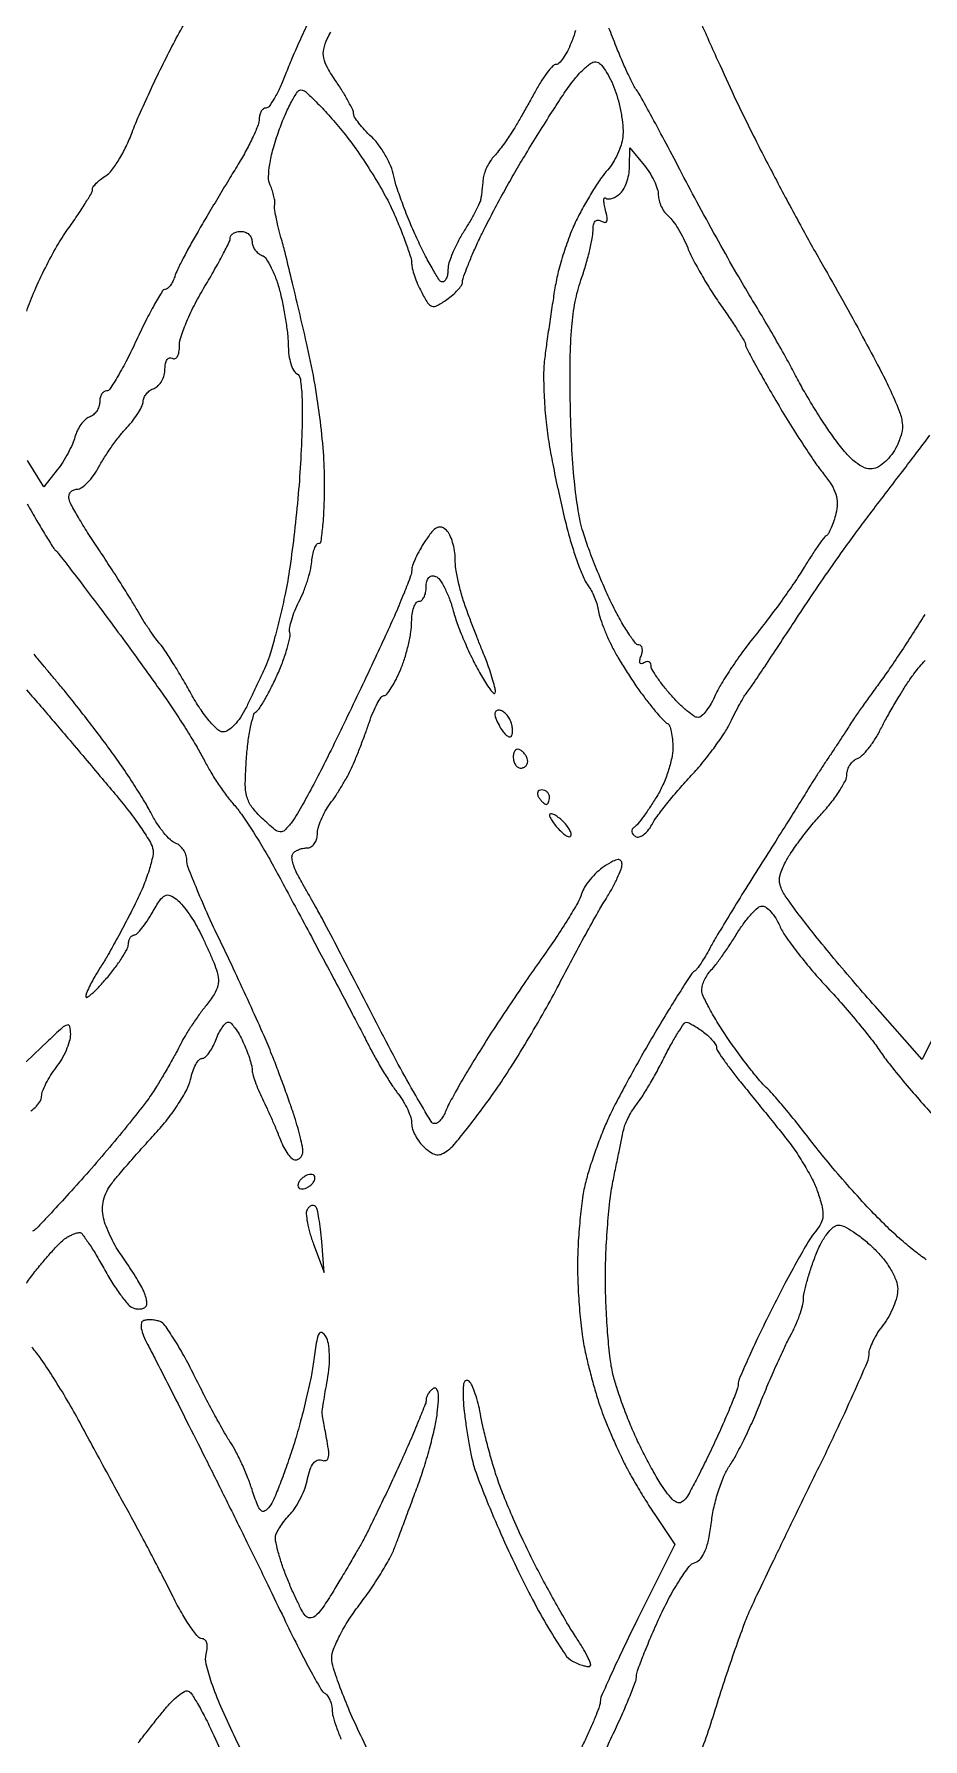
# Model space of a CAD drawing. Extents: x 0 to 102, y 0 to 135.
# Drawn here: x 44.75 to 55.11, y 97.73 to 117.61 of the extents above; entities that cross this region are included whole.
import ezdxf

# ---------------------------------------------------------------- set-up
doc = ezdxf.new("R2010")
doc.units = 0
doc.header["$MEASUREMENT"] = 0

msp = doc.modelspace()

# ---------------------------------------------------------------- linework, layer by layer
for points in [[(30.835569, 68.0607, 0.000004), (30.856286, 64.932268, 0.000002), (30.883525, 60.825814, 0.000002), (30.912326, 56.488502, 0.000002), (30.938318, 52.5789, -0.000116)], [(44.663442, 114.37905, -0.020107), (44.75677, 114.618876, -0.013467), (44.881703, 114.885455, -0.013574), (45.016939, 115.137578, -0.025882), (45.141251, 115.330995, 0.007018), (45.251952, 115.489739, 0.010029), (45.345321, 115.633862, 0.006345), (45.41913, 115.756406, 0.133133), (45.4302, 115.797246, -0.156568), (45.440139, 115.828209, -0.036255), (45.475574, 115.87082, -0.034), (45.525535, 115.916133, -0.027612), (45.584666, 115.957765, 0.092022), (45.654318, 116.02159, 0.024641), (45.739035, 116.14643, 0.024104), (45.822905, 116.30041, 0.022811), (45.893267, 116.464565, -0.013759), (45.974927, 116.665025, -0.005384), (46.09815, 116.9372, -0.005325), (46.237843, 117.22896, -0.006603), (46.374296, 117.497321, -0.006251), (46.511699, 117.751182, -0.006419)], [(47.96561, 117.785362, 0.005186), (47.856503, 117.552103, 0.005225), (47.755692, 117.32434, 0.010359), (47.681423, 117.141339, -0.016108), (47.618233, 116.990631, -0.023941), (47.552536, 116.863543, -0.020963), (47.491607, 116.767833, -0.24524), (47.453603, 116.748, 0.159052), (47.424004, 116.73834, 0.096935), (47.398796, 116.711096, 0.078694), (47.381774, 116.670414, 0.059875), (47.376, 116.622371, -0.094949), (47.362304, 116.550898, -0.014031), (47.303866, 116.415229, -0.015394), (47.224459, 116.257173, -0.012694), (47.130437, 116.093621, 0.001222), (47.020198, 115.91165, 0.000754), (46.891369, 115.697086, 0.000756), (46.764676, 115.484629, 0.001357), (46.661421, 115.3098, 0.006757), (46.572322, 115.153191, 0.007193), (46.489374, 114.997441, 0.006888), (46.421832, 114.861525, 0.032799), (46.389517, 114.78105, -0.035559), (46.366397, 114.72438, -0.045886), (46.337024, 114.67649, -0.053241), (46.306124, 114.643204, -0.18098), (46.278857, 114.633, 0.262973), (46.24525, 114.614011, 0.006792), (46.154739, 114.459041, 0.012676), (46.052804, 114.267784, 0.008105), (45.943685, 114.0408, -0.010154), (45.833432, 113.813842, -0.015607), (45.728004, 113.622559, -0.010019), (45.634077, 113.471057, -0.254218), (45.592761, 113.4486, 0.162874), (45.563023, 113.438649, 0.096109), (45.537701, 113.410543, 0.07739), (45.520593, 113.368595, 0.058259), (45.5148, 113.319045, -0.083607), (45.505884, 113.266097, -0.066022), (45.479766, 113.214103, -0.066274), (45.441128, 113.170903, -0.08579), (45.395535, 113.143723, 0.096191), (45.346232, 113.112937, 0.046847), (45.29671, 113.057284, 0.044091), (45.254422, 112.987598, 0.04851), (45.226587, 112.913729, -0.038652), (45.196502, 112.828863, -0.018414), (45.145585, 112.724729, -0.01813), (45.084093, 112.619259, -0.024533), (45.020605, 112.529031), (44.864307, 112.328563), (44.674392, 112.635852, 0.022561)], [(52.52087, 117.752184, 0.002049), (52.748319, 117.244217, 0.003757), (52.938438, 116.832507, 0.007288), (53.140326, 116.419531, 0.003713), (53.405397, 115.906244, 0.003687), (53.686611, 115.380914, 0.005516), (53.94071, 114.926541, -0.003124), (54.178952, 114.505264, -0.003125), (54.411887, 114.081083, -0.003056), (54.610628, 113.708321, -0.012382), (54.724645, 113.47758, -0.012201), (54.835248, 113.222953, -0.065523), (54.873233, 113.076951, -0.097666), (54.864494, 112.954155, -0.045034), (54.808453, 112.803339, -0.048248), (54.751547, 112.708877, -0.046503), (54.676961, 112.625793, -0.050175), (54.596828, 112.565375, -0.107176), (54.523908, 112.540217, -0.133554), (54.433359, 112.553609, -0.064101), (54.331858, 112.614508, -0.046492), (54.218589, 112.722457, -0.02146), (54.091483, 112.881707, -0.011637), (53.976862, 113.046606, -0.007335), (53.850414, 113.244106, -0.007363), (53.731722, 113.442074, -0.013405), (53.641572, 113.607663, 0.008676), (53.546473, 113.786344, 0.003369), (53.408921, 114.030427, 0.003334), (53.256347, 114.292878, 0.004124), (53.110614, 114.535173, -0.007449), (52.946047, 114.812944, -0.00307), (52.731088, 115.193819, -0.003037), (52.505455, 115.60527, -0.003899), (52.30317, 115.9866, 0.00194), (52.121107, 116.333079, 0.002777), (51.956755, 116.638813, 0.001509), (51.815589, 116.896102, 0.042365), (51.773185, 116.9595, -0.053459), (51.737929, 117.014823, -0.006661), (51.676207, 117.143505, -0.007788), (51.607104, 117.298938, -0.00638), (51.537979, 117.4671, 0.001449), (51.452457, 117.681128, 0.000502)], [(51.061639, 117.651514, -0.033837), (51.013509, 117.508698, -0.022883), (50.968057, 117.411763, -0.031828), (50.918137, 117.329947, -0.032906), (50.870525, 117.27074, -0.20994), (50.836056, 117.2556, 0.210685), (50.798706, 117.239131, 0.02094), (50.734302, 117.162408, 0.023527), (50.662733, 117.05988, 0.016511), (50.591633, 116.93835, -0.003207), (50.518167, 116.804744, -0.002786), (50.439492, 116.665639, -0.002803), (50.366863, 116.54051, -0.008229), (50.314964, 116.455473, -0.011631), (50.267105, 116.383635, -0.008064), (50.20984, 116.30461, -0.008137), (50.15235, 116.230455, -0.016548), (50.10435, 116.17448, 0.04615), (50.062908, 116.119932, 0.031398), (50.025879, 116.051288, 0.031687), (49.998298, 115.979875, 0.053733), (49.985714, 115.917107, -0.003324), (49.979812, 115.856539, -0.002733), (49.972729, 115.791963, -0.00276), (49.965571, 115.732718, -0.007328), (49.959603, 115.6905, -0.072009), (49.944539, 115.6416, -0.009399), (49.895898, 115.543772, -0.010778), (49.833138, 115.429371, -0.008826), (49.761305, 115.3098, 0.020118), (49.690443, 115.185573, 0.020689), (49.630505, 115.05719, 0.020955), (49.587989, 114.941976, 0.077523), (49.575916, 114.86565, -0.041008), (49.57115, 114.809111, -0.061505), (49.557054, 114.761692, -0.08204), (49.536434, 114.729907, -0.219393), (49.51215, 114.71965, -0.246044), (49.478483, 114.738695, -0.009649), (49.401311, 114.86339, -0.015185), (49.31466, 115.020312, -0.009925), (49.223924, 115.2061, -0.010133), (49.133869, 115.410944, -0.00921), (49.049149, 115.625853, -0.009262), (48.980485, 115.820849, -0.029129), (48.944586, 115.954826, 0.049071), (48.908688, 116.070207, 0.029646), (48.845212, 116.198661, 0.029506), (48.766223, 116.319954, 0.045126), (48.682912, 116.413723, -0.017614), (48.603606, 116.493668, -0.02247), (48.536639, 116.572976, -0.021214), (48.48755, 116.642636, -0.143842), (48.4758, 116.682635, 0.113244), (48.4657, 116.726657, 0.011642), (48.416658, 116.822174, 0.014036), (48.351571, 116.934365, 0.010771), (48.274467, 117.053265, -0.019891), (48.170712, 117.219839, -0.077618), (48.127831, 117.332951, -0.105644), (48.128143, 117.434843, -0.055195), (48.168717, 117.555717, -0.023509), (48.209958, 117.634715, -0.031851)], [(44.669852, 112.130661, 0.00336), (44.782092, 111.935656, 0.004814), (44.884406, 111.764432, 0.002678), (44.972844, 111.621342, 0.072203), (45.001614, 111.5874, -0.046422), (45.033606, 111.553366, -0.000984), (45.174955, 111.371141, -0.002269), (45.338991, 111.156805, -0.001527), (45.524469, 110.9106, -0.00202), (45.728112, 110.636254, -0.001573), (45.947354, 110.336415, -0.00159), (46.149907, 110.055689, -0.003863), (46.297101, 109.846928, -0.007344), (46.4218, 109.661375, -0.005935), (46.550353, 109.458659, -0.006003), (46.664528, 109.268737, -0.015366), (46.74124, 109.127828, 0.018483), (46.811092, 109.001403, 0.012122), (46.900331, 108.860938, 0.0122), (46.994025, 108.728193, 0.022843), (47.077135, 108.6264, -0.030055), (47.168285, 108.511417, -0.009286), (47.291577, 108.327921, -0.009251), (47.422126, 108.117148, -0.010039), (47.541156, 107.9073, -0.000614), (47.670407, 107.667678, -0.000302), (47.834339, 107.362423, -0.000299), (48.004232, 107.045156, -0.000436), (48.153616, 106.7652, -0.000787), (48.29564, 106.497462, -0.000693), (48.442995, 106.217679, -0.000696), (48.575203, 105.964955, -0.002104), (48.664296, 105.7923, 0.010858), (48.742006, 105.647964, 0.008394), (48.832688, 105.494038, 0.0085), (48.922251, 105.353126, 0.020099), (48.994859, 105.252141, -0.030809), (49.055231, 105.164267, -0.028281), (49.106264, 105.067149, -0.02942), (49.141748, 104.97524, -0.077561), (49.1526, 104.905703, 0.081152), (49.163231, 104.840632, 0.041299), (49.19609, 104.764292, 0.039618), (49.243996, 104.689254, 0.047394), (49.30065, 104.62747, 0.037786), (49.380721, 104.565527, 0.115461), (49.44475, 104.541937, 0.135248), (49.506456, 104.550997, 0.060509), (49.577596, 104.593208, 0.054031), (49.648966, 104.661633, 0.006591), (49.786352, 104.829691, 0.007751), (49.944361, 105.034707, 0.006323), (50.10725, 105.258826, 0.012076), (50.286858, 105.5261, 0.006411), (50.49697, 105.865204, 0.006377), (50.703013, 106.21756, 0.009835), (50.871192, 106.527826, -0.003223), (51.023845, 106.818563, -0.003102), (51.18218, 107.111069, -0.003068), (51.324904, 107.367135, -0.011258), (51.419872, 107.5266, 0.01486), (51.49091, 107.647861, 0.017238), (51.550971, 107.767358, 0.016444), (51.594634, 107.871096, 0.09089), (51.605684, 107.9304, 0.16837), (51.591981, 107.970319, 0.267035), (51.559376, 107.983516, 0.093932), (51.499113, 107.963238, 0.017035), (51.397799, 107.901682, 0.042134), (51.313954, 107.836036, 0.032549), (51.234185, 107.751644, 0.033419), (51.169712, 107.662351, 0.064886), (51.133183, 107.582482, -0.054468), (51.088972, 107.480256, -0.008629), (50.977501, 107.291859, -0.009482), (50.837536, 107.073736, -0.008166), (50.68242, 106.8498, 0.005062), (50.506661, 106.599399, 0.003073), (50.303632, 106.2999, 0.003079), (50.105845, 106.000261, 0.005426), (49.946696, 105.75, 0.00449), (49.811993, 105.528604, 0.005414), (49.689589, 105.318143, 0.00465), (49.590197, 105.139052, 0.036166), (49.550816, 105.05205, -0.041384), (49.524458, 104.995399, -0.049684), (49.490437, 104.94749, -0.057267), (49.454269, 104.914491, -0.157587), (49.42181, 104.904, -0.264303), (49.379301, 104.928158, -0.002754), (49.199823, 105.233279, -0.007864), (48.997131, 105.595238, -0.004919), (48.770728, 106.02495, 0.000705), (48.540128, 106.471717, 0.000873), (48.324119, 106.886998, 0.000713), (48.141576, 107.235235, 0.00653), (48.060023, 107.38548, 0.000146), (48.001322, 107.490264, 0.000105), (47.93575, 107.607175, 0.000106), (47.873335, 107.718348, 0.00023), (47.825309, 107.803756, -0.031698), (47.789907, 107.87717, -0.038379), (47.766644, 107.949987, -0.042117), (47.757313, 108.012429, -0.155668), (47.766852, 108.050626, -0.104775), (47.791806, 108.076758, -0.051489), (47.832419, 108.098774, -0.047891), (47.881136, 108.113746, -0.050657), (47.930893, 108.1188, 0.128564), (47.977383, 108.130955, 0.100725), (48.01699, 108.165151, 0.089136), (48.043621, 108.216305, 0.075693), (48.0528, 108.276591, -0.069787), (48.063278, 108.3513, -0.029309), (48.096945, 108.447298, -0.028293), (48.145559, 108.547307, -0.032801), (48.20308, 108.636141, 0.015273), (48.267753, 108.728742, 0.00956), (48.337981, 108.840761, 0.009594), (48.402985, 108.953851, 0.017219), (48.451288, 109.0494, 0.011085), (48.496371, 109.152715, 0.004809), (48.551936, 109.291964, 0.004756), (48.608205, 109.44121, 0.006302), (48.656403, 109.57815, -0.017606), (48.702298, 109.699701, -0.026154), (48.751629, 109.802208, -0.024139), (48.7984, 109.878646, -0.248277), (48.83006, 109.8954, 0.232446), (48.862789, 109.911484, 0.022919), (48.914614, 109.985414, 0.025191), (48.970681, 110.084435, 0.017265), (49.024565, 110.201832, 0.023865), (49.073598, 110.336972, 0.017897), (49.11499, 110.489768, 0.018192), (49.143609, 110.636694, 0.039019), (49.1526, 110.751732, -0.033), (49.158762, 110.844993, -0.050662), (49.177451, 110.923681, -0.065549), (49.20472, 110.977989, -0.248575), (49.2372, 110.9952, 0.188615), (49.269503, 111.007835, 0.089007), (49.296949, 111.044123, 0.068824), (49.315562, 111.09801, 0.048824), (49.3218, 111.161745, -0.054871), (49.329065, 111.227747, -0.127004), (49.351562, 111.271826, -0.17669), (49.386978, 111.291011, -0.128981), (49.431844, 111.286062, -0.153687), (49.480444, 111.247448, -0.030207), (49.537903, 111.150278, -0.029462), (49.593358, 111.024315, -0.02362), (49.638366, 110.883117, 0.024022), (49.691175, 110.717903, 0.012589), (49.771768, 110.517632, 0.012494), (49.86489, 110.31605, 0.018717), (49.957022, 110.14545, 0.008455), (50.050905, 109.992153, 0.057359), (50.106766, 109.923216, 0.594617), (50.127065, 109.929444, 0.11225), (50.125883, 109.98, 0.010445), (50.100276, 110.073309, 0.006973), (50.06725, 110.179074, 0.007022), (50.032341, 110.280771, 0.013672), (50.001151, 110.3607, -0.005531), (49.964801, 110.449555, -0.001638), (49.911127, 110.586318, -0.001643), (49.851803, 110.740442, -0.001771), (49.794968, 110.891162, -0.018392), (49.743371, 111.046717, -0.01532), (49.699788, 111.215384, -0.015594), (49.66943, 111.372353, -0.039985), (49.6602, 111.487592, 0.038005), (49.652785, 111.584999, 0.034754), (49.630678, 111.683201, 0.036563), (49.598309, 111.768166, 0.087297), (49.559701, 111.823259, 0.117483), (49.502829, 111.858245, 0.201513), (49.448207, 111.853861, 0.105694), (49.387553, 111.803965, 0.022208), (49.306459, 111.692129, 0.018275), (49.247949, 111.595929, 0.019942), (49.19842, 111.498425, 0.019847), (49.162906, 111.412138, 0.086544), (49.153157, 111.357978, -0.088954), (49.140756, 111.290921, -0.004953), (49.06356, 111.092027, -0.007514), (48.965296, 110.856438, -0.005422), (48.848928, 110.596578, -0.001974), (48.708687, 110.29543, -0.001124), (48.5369, 109.932435, -0.001123), (48.362319, 109.567783, -0.001859), (48.213139, 109.2609, -0.004861), (48.076821, 108.9898, -0.00566), (47.941865, 108.734918, -0.005058), (47.823182, 108.521938, -0.033655), (47.756028, 108.420724, -0.031185), (47.673306, 108.325532, -0.232815), (47.618388, 108.306381, -0.147524), (47.554643, 108.334457, -0.01089), (47.410862, 108.463024, -0.041542), (47.290368, 108.595949, -0.098935), (47.231901, 108.715115, -0.069398), (47.212859, 108.872614, -0.013195), (47.22578, 109.161873, -0.014438), (47.245129, 109.354907, -0.019844), (47.27437, 109.526839, -0.016929), (47.308369, 109.664577, -0.172759), (47.34192, 109.711773, 0.098302), (47.38251, 109.754125, 0.012482), (47.448178, 109.862878, 0.01424), (47.520008, 109.997615, 0.011402), (47.589835, 110.146514, 0.014518), (47.65194, 110.299044, 0.017893), (47.70052, 110.444736, 0.016468), (47.732475, 110.568262, 0.111851), (47.732314, 110.630907, -0.103431), (47.731213, 110.688161, -0.025272), (47.753528, 110.780367, -0.024819), (47.790486, 110.885645, -0.022507), (47.838778, 110.990323, 0.024404), (47.890187, 111.102878, 0.017958), (47.936402, 111.231987, 0.018233), (47.971337, 111.357552, 0.0381), (47.987366, 111.45768, -0.028964), (47.998976, 111.53978, -0.043697), (48.019324, 111.609043, -0.052961), (48.044568, 111.657663, -0.251637), (48.071252, 111.672, 0.377788), (48.097659, 111.695274, 0.008188), (48.117969, 111.879896, 0.014533), (48.132642, 112.108373, 0.008767), (48.1374, 112.379731, 0.018914), (48.123798, 112.739186, 0.013171), (48.082452, 113.143179, 0.01244), (48.016178, 113.57237, 0.011572), (47.927256, 114.008281, 0.001599), (47.840339, 114.383602, 0.001713), (47.752954, 114.749885, 0.001622), (47.675761, 115.064146, 0.008066), (47.628981, 115.239825, -0.00972), (47.596374, 115.36393, -0.012311), (47.571323, 115.47983, -0.010403), (47.554876, 115.577134, -0.091773), (47.556456, 115.620525, 0.088521), (47.558053, 115.657771, 0.023667), (47.547329, 115.71635, 0.023219), (47.528577, 115.78286, 0.022099), (47.503472, 115.848474, -0.107425), (47.484402, 115.944722, -0.035081), (47.497276, 116.089706, -0.029204), (47.537172, 116.270592, -0.016864), (47.605018, 116.482974, -0.015175), (47.676529, 116.665569, -0.022851), (47.750766, 116.81952, -0.019303), (47.819771, 116.936324, -0.254965), (47.862267, 116.9595, -0.187086), (47.912895, 116.939869, -0.010403), (48.037806, 116.821005, -0.014897), (48.182483, 116.668664, -0.010262), (48.337521, 116.488027, -0.018989), (48.50173, 116.272374, -0.012566), (48.674353, 116.013259, -0.012654), (48.82961, 115.752626, -0.023892), (48.939132, 115.533864, -0.008094), (49.020877, 115.340628, -0.010221), (49.089894, 115.159238, -0.008497), (49.141772, 115.00585, -0.077441), (49.1526, 114.936358, 0.063055), (49.160022, 114.87774, 0.018895), (49.185784, 114.791306, 0.018617), (49.222326, 114.695586, 0.019168), (49.265567, 114.603796, 0.020624), (49.338346, 114.476633, 0.18101), (49.389059, 114.437953, 0.202262), (49.449579, 114.444374, 0.026552), (49.561667, 114.514323, 0.024655), (49.631777, 114.568771, 0.030613), (49.691005, 114.626296, 0.031736), (49.733367, 114.679187, 0.154171), (49.7448, 114.715383, -0.084186), (49.752535, 114.760998, -0.006962), (49.793939, 114.874469, -0.009153), (49.848014, 115.009031, -0.006929), (49.912082, 115.154736, -0.009838), (49.995684, 115.328783, -0.004468), (50.111555, 115.553314, -0.004422), (50.237991, 115.787985, -0.006051), (50.356232, 115.996846, -0.004539), (50.482908, 116.20995, -0.002805), (50.635484, 116.458249, -0.002813), (50.788988, 116.701877, -0.005054), (50.918083, 116.899791, -0.01833), (51.042372, 117.072154, -0.035374), (51.156021, 117.198608, -0.043384), (51.252258, 117.27663, -0.244966), (51.315841, 117.283914, -0.13194), (51.366174, 117.24731, -0.031735), (51.426339, 117.162356, -0.030407), (51.485147, 117.052623, -0.026081), (51.533639, 116.930869, -0.023792), (51.572099, 116.796765, -0.019317), (51.600803, 116.649967, -0.019733), (51.616695, 116.512394, -0.047002), (51.614804, 116.4096, -0.050205), (51.59466, 116.316304, -0.030015), (51.553267, 116.210526, -0.029829), (51.498831, 116.109115, -0.045037), (51.43882, 116.0289, 0.031848), (51.367206, 115.938253, 0.010721), (51.274326, 115.797572, 0.010616), (51.177986, 115.637162, 0.011964), (51.092465, 115.479, 0.024127), (51.012946, 115.302606, 0.014365), (50.934679, 115.085874, 0.014363), (50.868948, 114.864876, 0.024003), (50.828071, 114.6753, 0.002801), (50.797358, 114.483491, 0.001684), (50.762952, 114.255535, 0.001686), (50.730263, 114.028613, 0.002943), (50.704916, 113.840314, 0.031172), (50.691762, 113.640076, 0.013384), (50.698058, 113.372155, 0.013182), (50.720009, 113.086233, 0.016961), (50.755982, 112.825114, 0.006527), (50.80525, 112.5602, 0.004543), (50.867481, 112.262412, 0.004583), (50.932418, 111.977734, 0.00945), (50.989432, 111.7566, 0.010867), (51.045689, 111.5701, 0.012434), (51.107722, 111.394494, 0.011619), (51.16728, 111.248639, 0.066581), (51.21042, 111.177299, -0.045189), (51.247357, 111.121714, -0.025051), (51.282525, 111.048184, -0.024794), (51.310921, 110.969525, -0.036373), (51.327263, 110.897845, 0.0388), (51.346364, 110.815898, 0.01359), (51.38601, 110.70155, 0.013401), (51.436621, 110.577624, 0.015267), (51.491795, 110.461946, 0.014904), (51.560829, 110.337184, 0.007526), (51.654821, 110.183964, 0.007468), (51.756744, 110.028477, 0.011018), (51.851189, 109.8954, 0.00854), (51.940121, 109.779938, 0.01127), (52.025281, 109.677996, 0.008826), (52.099344, 109.596249, 0.100029), (52.13475, 109.5711, -0.203731), (52.159385, 109.544688, -0.032616), (52.179562, 109.475421, -0.031606), (52.193566, 109.38582, -0.022967), (52.1982, 109.284986, -0.054178), (52.185091, 109.164364, -0.025473), (52.143596, 109.012921, -0.024888), (52.083485, 108.85708, -0.031977), (52.012316, 108.720986, -0.009792), (51.935506, 108.599917, -0.01177), (51.858432, 108.489281, -0.010514), (51.78972, 108.399464, -0.073803), (51.749484, 108.362025, 0.106968), (51.725999, 108.337099, 0.165754), (51.71978, 108.308477, 0.147336), (51.732268, 108.279516, 0.079551), (51.761923, 108.253906, 0.202282), (51.803827, 108.247384, 0.092935), (51.85501, 108.270865, 0.069386), (51.907686, 108.320333, 0.046746), (51.953293, 108.389217, -0.036003), (52.014521, 108.486149, -0.009692), (52.125384, 108.63056, -0.009764), (52.258032, 108.790092, -0.009966), (52.395925, 108.943219, 0.015832), (52.53592, 109.102396, 0.013135), (52.674866, 109.280161, 0.013342), (52.793616, 109.44989, 0.034505), (52.867153, 109.579883, -0.007566), (52.922185, 109.690687, -0.008005), (52.979552, 109.797694, -0.007703), (53.031828, 109.888255, -0.03577), (53.066419, 109.9377, 0.021775), (53.110954, 109.997714, 0.001071), (53.248803, 110.202387, 0.001733), (53.411264, 110.446548, 0.00125), (53.590846, 110.719963, -0.003738), (53.78903, 111.018454, -0.002951), (54.007786, 111.338551, -0.002983), (54.214439, 111.633365, -0.007399), (54.370243, 111.846099, -0.000744), (54.518605, 112.041902, -0.000426), (54.698231, 112.277816, -0.000425), (54.879279, 112.514762, -0.000707), (55.0323, 112.71409, 0.007081), (55.195789, 112.932769, 0.002823)], [(31.042661, 24.1956, 0.000001), (31.037549, 23.023692, 0.000001), (31.032419, 21.846099, 0.000001), (31.02793, 20.814404, 0.000005)], [(55.135096, 110.841606, -0.005989), (55.012463, 110.644232, -0.004075), (54.868445, 110.422525, -0.004107), (54.725946, 110.210821, -0.008234), (54.6093, 110.046434, 0.002462), (54.505929, 109.904262, 0.002552), (54.405203, 109.762765, 0.002459), (54.319247, 109.63942, 0.011032), (54.2709, 109.565891, -0.003823), (54.227047, 109.497054, -0.001255), (54.161449, 109.396356, -0.00125), (54.088083, 109.284959, -0.001413), (54.0171, 109.178418, 0.002512), (53.946117, 109.071369, 0.00218), (53.872751, 108.958439, 0.002193), (53.807214, 108.855602, 0.006434), (53.7633, 108.783997, -0.005317), (53.708148, 108.693617, -0.000475), (53.566869, 108.468016, -0.000619), (53.397774, 108.199303, -0.000483), (53.2134, 107.907736, 0.002112), (53.026546, 107.610105, 0.002392), (52.849881, 107.322994, 0.002178), (52.701978, 107.077626, 0.013205), (52.62929, 106.948194, -0.012351), (52.579308, 106.858838, -0.014425), (52.527377, 106.776655, -0.013444), (52.479884, 106.710027, -0.080301), (52.449193, 106.6806, 0.096717), (52.412508, 106.643058, 0.002753), (52.289696, 106.453758, 0.005498), (52.148325, 106.227769, 0.003743), (51.99229, 105.967772, 0.004572), (51.829368, 105.685777, 0.004207), (51.666986, 105.392965, 0.004204), (51.526614, 105.129487, 0.013869), (51.440418, 104.952572, 0.012758), (51.373591, 104.794566, 0.007617), (51.301816, 104.603515, 0.007622), (51.236087, 104.410925, 0.013093), (51.188006, 104.248299, 0.028567), (51.150684, 104.068039, 0.010976), (51.118761, 103.814174, 0.010827), (51.096089, 103.536565, 0.013106), (51.087304, 103.275399, 0.013393), (51.092452, 103.009635, 0.010084), (51.111822, 102.718, 0.010213), (51.141189, 102.444373, 0.023061), (51.177156, 102.2391, 0.007036), (51.220124, 102.058554, 0.005675), (51.271206, 101.865803, 0.005739), (51.32244, 101.68889, 0.014651), (51.364765, 101.5623, 0.008237), (51.410461, 101.443938, 0.004149), (51.471797, 101.296074, 0.004119), (51.537732, 101.144265, 0.006101), (51.598238, 101.0124, 0.014371), (51.669015, 100.873456, 0.006735), (51.768113, 100.697671, 0.006667), (51.877014, 100.516057, 0.0093), (51.979571, 100.356783), (52.22064, 99.997267), (51.78642, 99.123514, 0.003541), (51.620027, 98.782655, 0.005278), (51.479752, 98.48196, 0.002421), (51.364468, 98.224564, 0.10444), (51.3522, 98.166471, -0.084197), (51.343665, 98.116147, -0.009034), (51.302498, 98.004775, -0.01091), (51.247794, 97.873175, -0.008577), (51.183, 97.732977, 0.008954), (51.118208, 97.592506, 0.011262)], [(44.660608, 103.041997, -0.020121), (44.760466, 103.178591, -0.008303), (44.867576, 103.308871, -0.00969), (44.973691, 103.428864, -0.008788), (45.066911, 103.526739, -0.056454), (45.120016, 103.569629, -0.022874), (45.162068, 103.593754, -0.021828), (45.206799, 103.614348, -0.022376), (45.247856, 103.629013, -0.069126), (45.27687, 103.633705, -0.2426), (45.308689, 103.618187, -0.010027), (45.384795, 103.511808, -0.015475), (45.471173, 103.377046, -0.010155), (45.562588, 103.216919, 0.015258), (45.658021, 103.053647, 0.019189), (45.756612, 102.908864, 0.017619), (45.846678, 102.795517, 0.125075), (45.903559, 102.755314, 0.058176), (45.949899, 102.743472, 0.067562), (45.995369, 102.743516, 0.078578), (46.0331, 102.754886, 0.142882), (46.056831, 102.776268, 0.1606), (46.065552, 102.812678, 0.041417), (46.055427, 102.873047, 0.037815), (46.031665, 102.943673, 0.030742), (45.996091, 103.015184, 0.008428), (45.947423, 103.096385, 0.004206), (45.883242, 103.197582, 0.004174), (45.81501, 103.301281, 0.006136), (45.753179, 103.39116, -0.026484), (45.6949, 103.483727, -0.017483), (45.637498, 103.595626, -0.01761), (45.589197, 103.708669, -0.032295), (45.559226, 103.8042, -0.059991), (45.546747, 103.908032, -0.060204), (45.559303, 104.011728, -0.057517), (45.597104, 104.113492, -0.047094), (45.659246, 104.211586, -0.011474), (45.740884, 104.312178, -0.003385), (45.870528, 104.462562, -0.003396), (46.018644, 104.629734, -0.003649), (46.165543, 104.790898, 0.021652), (46.305254, 104.955722, 0.020936), (46.431851, 105.13382, 0.021392), (46.529809, 105.299744, 0.068691), (46.574115, 105.419863, -0.029229), (46.60061, 105.513896, -0.041567), (46.635694, 105.593273, -0.048176), (46.673604, 105.649221, -0.223353), (46.708016, 105.6654, 0.187033), (46.744192, 105.679423, 0.045633), (46.788117, 105.727528, 0.040523), (46.831748, 105.795929, 0.030879), (46.8684, 105.8769, -0.025427), (46.903984, 105.957848, -0.035141), (46.944445, 106.026078, -0.037877), (46.983961, 106.074821, -0.208943), (47.014356, 106.08774, -0.201344), (47.046067, 106.074054, -0.030615), (47.091711, 106.020385, -0.030222), (47.140364, 105.946629, -0.021985), (47.18565, 105.859374, -0.014639), (47.22613, 105.765079, -0.015354), (47.260336, 105.670052, -0.015171), (47.284779, 105.58646, -0.06362), (47.2914, 105.534632, 0.07035), (47.298845, 105.481977, 0.015087), (47.327154, 105.393941, 0.015479), (47.366522, 105.293111, 0.01421), (47.413114, 105.191948, -0.007254), (47.466099, 105.080994, -0.004584), (47.524834, 104.950118, -0.004602), (47.580202, 104.820417, -0.008452), (47.62252, 104.71365, 0.030503), (47.662451, 104.624579, 0.040218), (47.709919, 104.549341, 0.045225), (47.757666, 104.496373, 0.188899), (47.796906, 104.481, 0.1143), (47.829976, 104.48866, 0.100349), (47.858134, 104.5103, 0.093742), (47.87703, 104.542655, 0.085619), (47.8836, 104.580744, 0.049901), (47.877951, 104.637201, 0.009098), (47.855234, 104.739931, 0.009709), (47.824003, 104.859617, 0.008678), (47.787034, 104.982594, 0.006886), (47.738313, 105.128076, 0.002989), (47.66972, 105.320212, 0.002957), (47.594353, 105.523648, 0.003928), (47.523271, 105.7077, 0.009572), (47.43179, 105.926781, 0.002853), (47.283859, 106.257676, 0.00286), (47.113432, 106.627492, 0.003088), (46.943037, 106.985957, -0.006004), (46.784821, 107.323871, -0.008258), (46.65133, 107.631533, -0.005635), (46.547128, 107.891221, -0.092846), (46.53, 107.982662, 0.083779), (46.520244, 108.040479, 0.066043), (46.491665, 108.097271, 0.066255), (46.449386, 108.144472, 0.085616), (46.399496, 108.174189, -0.103952), (46.338813, 108.213392, -0.027304), (46.260732, 108.299685, -0.026514), (46.180686, 108.409965, -0.024428), (46.110368, 108.531084, 0.018318), (46.025866, 108.68082, 0.006875), (45.897012, 108.884455, 0.0068), (45.750494, 109.102569, 0.008205), (45.606799, 109.3032, 0.003292), (45.458924, 109.499949, 0.002773), (45.299824, 109.706372, 0.002797), (45.15252, 109.893148, 0.007753), (45.046167, 110.0223, -0.001224), (44.957663, 110.126962, -0.001241), (44.870092, 110.231561, -0.001206), (44.79435, 110.322937, -0.005095), (44.74964, 110.378279, -0.034271)], [(55.392613, 106.229858), (55.107138, 105.652216), (54.556924, 106.272158, -0.004239), (54.323582, 106.539604, -0.003423), (54.07739, 106.830664, -0.003459), (53.853832, 107.102466, -0.008891), (53.69711, 107.3029, -0.009384), (53.509294, 107.562089, -0.082702), (53.448816, 107.689469, -0.143224), (53.44951, 107.800135, -0.04665), (53.511354, 107.953185, -0.029615), (53.579279, 108.067415, -0.011548), (53.685855, 108.217089, -0.011384), (53.808974, 108.374218, -0.013877), (53.931494, 108.515285, 0.019621), (54.044956, 108.648993, 0.023296), (54.140873, 108.783963, 0.022988), (54.210139, 108.903466, 0.119671), (54.228196, 108.976899, -0.080159), (54.237506, 109.033549, -0.065336), (54.264459, 109.088872, -0.066359), (54.304223, 109.134545, -0.089112), (54.351077, 109.162896, 0.103583), (54.407514, 109.199297, 0.028525), (54.478708, 109.278134, 0.027531), (54.550968, 109.378837, 0.025668), (54.613577, 109.489197, -0.00984), (54.680277, 109.615954, -0.005561), (54.765828, 109.767052, -0.005549), (54.855525, 109.917571, -0.009073), (54.93525, 110.042872, -0.012172), (55.008616, 110.148033, -0.017668), (55.078785, 110.236817, -0.013376), (55.140202, 110.305321, -0.203231)], [(44.662642, 109.961293, -0.001119), (44.828374, 109.770055, -0.001405), (44.981095, 109.592022, -0.000747), (45.144072, 109.400372, -0.000414), (45.342418, 109.166029, -0.000413), (45.542916, 108.928348, -0.000666), (45.713188, 108.725613, -0.010948), (45.860777, 108.54136, -0.012892), (45.992057, 108.360426, -0.01182), (46.094819, 108.20298, -0.07485), (46.132428, 108.115301, -0.119088), (46.134132, 108.024274, -0.021269), (46.089952, 107.858778, -0.021918), (46.019931, 107.665295, -0.018237), (45.92921, 107.466187, -0.005114), (45.823463, 107.260174, -0.004413), (45.708283, 107.045933, -0.004446), (45.600393, 106.853506, -0.012849), (45.521107, 106.7229, 0.011774), (45.458192, 106.619761, 0.014113), (45.404073, 106.519741, 0.012859), (45.36332, 106.433632, 0.085332), (45.351783, 106.387696, 0.606681), (45.367645, 106.37784, 0.044816), (45.42096, 106.416245, 0.0257), (45.500195, 106.492341, 0.011741), (45.595962, 106.599196, 0.015763), (45.692072, 106.719091, 0.019321), (45.77379, 106.837123, 0.018104), (45.834144, 106.939962, 0.116021), (45.849762, 106.99785, -0.057759), (45.855793, 107.038334, -0.074746), (45.870828, 107.072693, -0.091633), (45.892172, 107.09586, -0.160135), (45.91665, 107.104135, 0.201676), (45.949363, 107.118215, 0.021496), (46.005351, 107.18162, 0.023798), (46.067657, 107.266577, 0.016934), (46.129512, 107.367164, -0.017483), (46.216322, 107.507987, -0.121148), (46.275608, 107.562369, -0.224887), (46.334658, 107.565842, -0.077419), (46.41004, 107.52084, -0.043642), (46.468969, 107.462549, -0.017808), (46.53883, 107.374006, -0.01746), (46.607574, 107.272976, -0.02133), (46.664354, 107.173786, -0.007759), (46.717331, 107.067322, -0.0052), (46.774739, 106.944044, -0.005237), (46.827867, 106.823441, -0.010287), (46.867134, 106.726231, -0.05445), (46.89741, 106.609862, -0.097851), (46.892561, 106.511682, -0.080929), (46.849085, 106.410529, -0.028236), (46.756215, 106.281507, 0.014013), (46.675573, 106.175939, 0.009894), (46.590734, 106.053123, 0.009996), (46.514243, 105.932392, 0.020678), (46.460387, 105.8346, -0.009694), (46.406958, 105.732329, -0.004013), (46.330928, 105.596037, -0.003969), (46.247074, 105.451203, -0.005105), (46.167581, 105.319472, -0.024621), (46.057951, 105.160048, -0.005991), (45.861214, 104.908436, -0.006128), (45.628369, 104.625076, -0.006068), (45.3879, 104.346572, -0.003009), (45.156362, 104.088052, -0.004522), (44.95102, 103.865615, -0.001918), (44.773285, 103.677989, -0.097911), (44.73225, 103.6491, 0.110509)], [(55.154023, 103.316984, -0.012504), (55.01017, 103.4241, -0.015921), (54.842567, 103.564385, -0.01154), (54.66475, 103.730643, -0.011627), (54.466355, 103.934164, -0.006587), (54.235188, 104.189263, -0.006573), (54.008839, 104.452657, -0.010751), (53.824857, 104.682393, 0.004901), (53.662621, 104.889905, 0.005582), (53.503146, 105.085301, 0.00509), (53.364307, 105.248187, 0.030997), (53.286649, 105.327, -0.036437), (53.213293, 105.403083, -0.00768), (53.097294, 105.546837, -0.008008), (52.967702, 105.718169, -0.007516), (52.840839, 105.897182, -0.01181), (52.724334, 106.075833, -0.015078), (52.62597, 106.246007, -0.013009), (52.552507, 106.391374, -0.11093), (52.5366, 106.46219, -0.071244), (52.544436, 106.516904, -0.038), (52.568594, 106.580997, -0.036897), (52.603829, 106.643961, -0.047141), (52.645516, 106.695707, 0.031291), (52.699959, 106.759072, 0.008089), (52.779451, 106.867853, 0.008198), (52.866219, 106.995093, 0.008268), (52.948516, 107.12475, -0.021182), (53.030103, 107.246238, -0.028176), (53.114771, 107.348808, -0.028006), (53.19194, 107.423394, -0.180003), (53.241948, 107.442, -0.168529), (53.287194, 107.426304, -0.046579), (53.34248, 107.373659, -0.041482), (53.397798, 107.298401, -0.033211), (53.444675, 107.20935, 0.047503), (53.511901, 107.09003, 0.011718), (53.644763, 106.908359, 0.011887), (53.807462, 106.70661, 0.011644), (53.980658, 106.5114, -0.007475), (54.161162, 106.311338, -0.006356), (54.345791, 106.09496, -0.006416), (54.508852, 105.893665, -0.017932), (54.616175, 105.747132, 0.017877), (54.723349, 105.600769, 0.006436), (54.885805, 105.400146, 0.006374), (55.069604, 105.184695, 0.007521), (55.249125, 104.985732, -0.0091)], [(44.712623, 105.052205, 0.050169), (44.778351, 105.108762, 0.056317), (44.823452, 105.168401, 0.134545), (44.838, 105.221486, -0.090596), (44.849123, 105.282372, -0.026214), (44.887702, 105.370218, -0.025433), (44.94244, 105.46647, -0.02465), (45.0072, 105.557715, 0.034373), (45.07196, 105.652824, 0.029644), (45.126697, 105.760632, 0.030763), (45.164565, 105.864683, 0.072006), (45.1764, 105.946437, 0.053319), (45.166915, 106.035126, 0.434098), (45.135625, 106.053824, 0.115064), (45.07631, 106.020676, 0.006073), (44.916542, 105.871578), (44.656684, 105.6231)], [(51.407624, 97.582238, -0.003043), (51.516337, 97.816002, 0.006342), (51.61549, 98.032941, 0.008596), (51.699159, 98.231483, 0.006126), (51.763992, 98.398941, 0.089523), (51.7752, 98.461035, -0.088506), (51.786441, 98.524041, -0.005384), (51.854847, 98.703668, -0.007897), (51.942479, 98.916594, -0.005752), (52.04634, 99.150595, -0.015511), (52.160429, 99.380724, -0.020573), (52.279051, 99.582067, -0.018393), (52.388476, 99.738519, -0.155319), (52.457798, 99.78754, 0.151403), (52.523394, 99.833178, 0.069149), (52.576178, 99.924446, 0.047454), (52.617703, 100.062883, 0.019677), (52.648325, 100.256027, -0.02648), (52.679232, 100.435182, -0.021601), (52.730576, 100.622906, -0.022121), (52.793101, 100.791879, -0.051984), (52.857818, 100.90964, 0.028533), (52.932627, 101.031838, 0.009189), (53.029619, 101.220945, 0.009132), (53.130014, 101.43572, 0.010111), (53.218997, 101.6469, -0.005817), (53.307294, 101.861584, -0.004897), (53.405665, 102.086915, -0.004942), (53.499514, 102.290848, -0.01362), (53.570947, 102.432023, 0.019186), (53.628383, 102.548742, 0.018984), (53.676922, 102.669927, 0.019239), (53.711205, 102.779001, 0.066614), (53.721, 102.852195, -0.054719), (53.729517, 102.929791, -0.012203), (53.761653, 103.059389, -0.012529), (53.806416, 103.208023, -0.011808), (53.859394, 103.357222, -0.026748), (53.924135, 103.502864, -0.042577), (53.996151, 103.618533, -0.052035), (54.067756, 103.696021, -0.182194), (54.130316, 103.7196, -0.120336), (54.198958, 103.702837, -0.025581), (54.305864, 103.640171, -0.025373), (54.425293, 103.552713, -0.021745), (54.541822, 103.449204, -0.031131), (54.652939, 103.327212, -0.035951), (54.742331, 103.197847, -0.039676), (54.802, 103.07541, -0.093816), (54.8208, 102.976098, -0.064406), (54.808758, 102.883004, -0.031888), (54.771097, 102.769747, -0.031009), (54.716371, 102.655517, -0.039456), (54.6516, 102.558285, 0.02655), (54.586842, 102.466304, 0.026443), (54.532102, 102.367858, 0.027409), (54.493709, 102.276997, 0.086461), (54.4824, 102.212083, -0.102446), (54.463621, 102.121391, -0.002733), (54.298357, 101.745098, -0.005603), (54.095947, 101.304332, -0.003794), (53.855872, 100.806442, 0.000996), (53.605471, 100.294478, 0.001185), (53.371233, 99.81022, 0.001025), (53.17544, 99.400835, 0.00765), (53.085842, 99.204829, 0.015715), (53.014294, 99.026745, 0.00403), (52.910051, 98.73442, 0.0041), (52.79647, 98.398751, 0.004155), (52.688919, 98.062729, -0.007945), (52.583198, 97.740851, -0.010139), (52.475086, 97.447881, -0.008291)], [(48.7085, 97.435172, 0.012579), (48.558309, 97.769699, -0.010234), (48.429541, 98.052948, -0.012364), (48.320791, 98.324052, -0.011036), (48.240421, 98.555153, -0.078314), (48.222, 98.672039, -0.09592), (48.242148, 98.776096, -0.023432), (48.315192, 98.935633, -0.023152), (48.417816, 99.113827, -0.021259), (48.53925, 99.287084, 0.013034), (48.667792, 99.464211, 0.011732), (48.791683, 99.654037, 0.011848), (48.894735, 99.829482, 0.035946), (48.953095, 99.9549, 0.001347), (49.002232, 100.085059, 0.000441), (49.073941, 100.277085, 0.00044), (49.153169, 100.49039, 0.000497), (49.228841, 100.6953, 0.012825), (49.300609, 100.906813, 0.009984), (49.368074, 101.140109, 0.010118), (49.422233, 101.360178, 0.024024), (49.451254, 101.52623, 0.015355), (49.465109, 101.672745, 0.052704), (49.461126, 101.76811, 0.144323), (49.440648, 101.812329, 0.366159), (49.408159, 101.817187, 0.058396), (49.375125, 101.791004, 0.050419), (49.347168, 101.756653, 0.05299), (49.328113, 101.719739, 0.092925), (49.3218, 101.686063, -0.093705), (49.311774, 101.633034, -0.003282), (49.233812, 101.438008, -0.006002), (49.13703, 101.208371, -0.004151), (49.022265, 100.950806, -0.002583), (48.897418, 100.680466, -0.002596), (48.769994, 100.411889, -0.002533), (48.656494, 100.178864, -0.010411), (48.584092, 100.0395, -0.005507), (48.515272, 99.916746, -0.002322), (48.420241, 99.753292, -0.002297), (48.317074, 99.57956, -0.002995), (48.220982, 99.421576, -0.013285), (48.104971, 99.244123, -0.069841), (48.026203, 99.158725, -0.189901), (47.965133, 99.139097, -0.21521), (47.911146, 99.167776, -0.043612), (47.869499, 99.232558, -0.009447), (47.809739, 99.351585, -0.009785), (47.745658, 99.492484, -0.00922), (47.685803, 99.638584, -0.013016), (47.633732, 99.783771, -0.015993), (47.593063, 99.921895, -0.01449), (47.566266, 100.038769, -0.101954), (47.566661, 100.096834, -0.073665), (47.584604, 100.144929, -0.021776), (47.625645, 100.212218, -0.021345), (47.678981, 100.284773, -0.021492), (47.738194, 100.352344, 0.05015), (47.799656, 100.431158, 0.027012), (47.859649, 100.53889, 0.026623), (47.90945, 100.656399, 0.037575), (47.940046, 100.765881, -0.032179), (47.968971, 100.873858, -0.082701), (48.006965, 100.944902, -0.139411), (48.052503, 100.978641, -0.183781), (48.103736, 100.978492, 0.155284), (48.152795, 100.975629, 0.270127), (48.180977, 101.003367, 0.096459), (48.186116, 101.073313, 0.016274), (48.165778, 101.206505, -0.001004), (48.146087, 101.313464, -0.001348), (48.128702, 101.410462, -0.000924), (48.114486, 101.491905, -0.014328), (48.11046, 101.52, -0.063373), (48.110841, 101.549449, -0.002612), (48.126106, 101.654189, -0.004505), (48.146001, 101.778291, -0.003178), (48.170503, 101.917413, 0.02502), (48.190468, 102.069354, 0.029368), (48.19365, 102.21457, 0.032024), (48.181112, 102.338489, 0.08655), (48.151934, 102.421625, 0.127851), (48.108765, 102.466634, 0.437045), (48.074073, 102.456954, 0.078187), (48.045347, 102.369853, 0.007723), (48.012943, 102.151111, -0.01774), (47.978944, 101.949539, -0.007723), (47.920202, 101.684389, -0.007631), (47.849056, 101.40427, -0.010081), (47.775237, 101.151511, -0.007931), (47.698379, 100.919719, -0.009341), (47.618069, 100.702891, -0.008385), (47.543964, 100.522695, -0.056168), (47.495991, 100.438745, -0.092396), (47.440909, 100.386897, -0.348806), (47.396936, 100.391324, -0.111159), (47.354217, 100.456836, -0.010635), (47.291108, 100.638033, 0.016437), (47.239573, 100.780648, 0.012205), (47.173714, 100.934684, 0.012367), (47.104351, 101.077119, 0.0271), (47.042839, 101.1816, -0.01821), (46.970507, 101.299612, -0.004327), (46.858977, 101.501458, -0.004445), (46.734822, 101.735771, -0.004375), (46.614189, 101.973479, 0.011082), (46.49603, 102.198773, 0.015241), (46.379318, 102.395402, 0.011868), (46.27475, 102.551614, 0.148774), (46.219298, 102.59481, 0.043525), (46.172108, 102.608349, 0.032828), (46.118567, 102.615174, 0.033597), (46.067008, 102.614864, 0.063136), (46.02624, 102.60663, 0.272764), (46.00052, 102.576877, 0.088671), (46.000316, 102.516431, 0.054846), (46.025391, 102.43023, 0.024764), (46.075827, 102.3237, -0.004816), (46.15696, 102.168641, -0.000617), (46.327548, 101.833813, -0.000721), (46.528938, 101.435898, -0.000601), (46.741871, 101.0124, -0.001214), (46.973472, 100.547578, -0.000858), (47.23145, 100.024397, -0.000866), (47.476298, 99.523496, -0.001829), (47.664103, 99.133986, 0.005396), (47.820362, 98.815727, 0.007881), (47.965384, 98.539168, 0.004339), (48.092876, 98.309844, 0.125946), (48.139109, 98.261844, -0.100144), (48.171086, 98.231863, -0.050614), (48.198494, 98.18364, -0.047415), (48.217629, 98.126079, -0.051573), (48.224871, 98.067557, 0.063392), (48.236173, 97.991054, 0.014836), (48.274914, 97.867118, 0.015059), (48.328418, 97.72615, 0.01428)], [(47.242226, 97.430613, 0.004115), (47.083265, 97.766738, -0.010211), (46.928123, 98.105411, -0.019665), (46.820282, 98.383602, -0.021445), (46.756096, 98.600592, -0.125782), (46.756747, 98.718488, 0.044256), (46.768765, 98.789641, 0.085891), (46.763457, 98.846872, 0.132096), (46.742171, 98.883493, 0.197926), (46.708414, 98.8974, -0.227239), (46.659348, 98.920914, -0.017818), (46.570206, 99.040295, -0.021471), (46.471044, 99.197475, -0.014645), (46.371492, 99.38385, 0.003326), (46.260325, 99.603808, 0.001985), (46.125291, 99.864087, 0.001986), (45.988719, 100.122296, 0.003442), (45.872916, 100.3356, -0.000983), (45.750862, 100.557807, -0.000457), (45.593336, 100.846559, -0.000453), (45.428522, 101.149985, -0.000633), (45.28173, 101.421635, 0.009494), (45.137273, 101.677996, 0.008836), (44.979792, 101.93497, 0.008851), (44.831755, 102.158393, 0.029349), (44.723458, 102.297485, -0.026151)], [(45.964122, 97.683485, -0.000929), (46.068928, 97.816583, -0.000927), (46.175129, 97.950427, -0.001524), (46.265556, 98.063251, -0.022611), (46.348198, 98.156737, -0.031951), (46.430411, 98.231472, -0.033052), (46.502345, 98.281517, -0.219293), (46.544711, 98.286196, -0.171545), (46.585258, 98.254628, -0.010796), (46.6653, 98.123455, -0.014901), (46.75443, 97.958937, -0.010456), (46.845274, 97.768836), (47.067538, 97.277574)]]:
    msp.add_lwpolyline(points, format="xyb")
for points in [[(51.862615, 116.082978, -0.032615), (51.926293, 115.995528, -0.029888), (51.980124, 115.898017, -0.031184), (52.017497, 115.805073, -0.080162), (52.029, 115.733786, 0.066789), (52.03764, 115.669392, 0.0445), (52.063603, 115.599506, 0.044338), (52.101705, 115.53496, 0.064135), (52.146798, 115.486554, -0.061801), (52.199422, 115.430588, -0.020986), (52.2616, 115.337566, -0.020501), (52.322346, 115.228004, -0.022191), (52.372194, 115.116645, 0.026828), (52.43281, 114.984527, 0.010107), (52.531082, 114.806342, 0.009978), (52.646062, 114.61633, 0.011972), (52.761996, 114.442454, -0.005283), (52.870132, 114.284882, -0.007817), (52.961303, 114.144273, -0.004058), (53.035253, 114.024061, -0.136687), (53.0442, 113.991945, 0.122893), (53.052692, 113.957915, 0.001913), (53.148579, 113.779414, 0.004962), (53.263352, 113.572626, 0.00325), (53.399533, 113.336491, 0.006108), (53.550274, 113.086058, 0.005836), (53.709348, 112.835528, 0.005796), (53.854922, 112.617631, 0.020722), (53.955243, 112.483455, -0.031361), (54.046605, 112.355684, -0.063672), (54.09811, 112.243638, -0.07514), (54.114928, 112.135084, -0.062485), (54.100802, 112.019002, -0.019845), (54.075323, 111.932224, -0.023064), (54.044108, 111.852078, -0.022902), (54.011865, 111.787537, -0.112385), (53.984777, 111.757447, 0.080286), (53.951027, 111.724441, 0.007149), (53.881574, 111.62757, 0.009181), (53.802062, 111.508651, 0.007032), (53.7194, 111.3759, -0.013968), (53.616574, 111.215759, -0.006183), (53.472371, 111.009919, -0.006114), (53.314131, 110.795463, -0.008195), (53.165156, 110.605208, 0.011911), (53.022506, 110.420215, 0.010677), (52.883372, 110.221864, 0.010773), (52.766125, 110.03846, 0.032646), (52.697488, 109.907258, -0.025673), (52.646064, 109.805532, -0.034474), (52.588762, 109.719637, -0.036855), (52.533684, 109.658203, -0.193932), (52.492487, 109.6416, -0.152643), (52.445527, 109.656278, -0.021146), (52.363093, 109.718709, -0.022617), (52.269337, 109.803579, -0.017411), (52.174739, 109.904099, -0.014112), (52.086532, 110.010536, -0.018239), (52.012062, 110.113252, -0.016161), (51.95669, 110.201862, -0.132315), (51.9444, 110.247492, 0.123377), (51.937726, 110.274127, 0.188118), (51.919833, 110.28944, 0.150016), (51.892761, 110.290474, 0.073619), (51.860769, 110.276699, -0.1144), (51.832226, 110.267057, -0.32948), (51.815327, 110.277155, -0.155351), (51.81269, 110.307257, -0.036408), (51.82752, 110.356306, 0.04943), (51.841313, 110.406606, 0.090241), (51.84084, 110.449032, 0.139931), (51.82674, 110.476845, 0.208844), (51.802114, 110.4876, -0.234804), (51.762341, 110.507368, -0.014474), (51.68342, 110.618069, -0.019031), (51.594981, 110.761563, -0.01276), (51.504476, 110.93175, -0.012065), (51.409982, 111.132929, -0.007679), (51.309328, 111.371245, -0.007713), (51.217728, 111.60822, -0.014179), (51.151677, 111.804204, -0.035505), (51.095198, 112.050144, -0.013713), (51.050735, 112.397454, -0.012211), (51.01918, 112.814724, -0.008619), (51.003278, 113.284704, -0.006882), (51.001774, 113.817963, -0.018396), (51.019906, 114.197562, -0.025376), (51.059781, 114.490565, -0.037248), (51.126713, 114.741707, 0.01175), (51.180644, 114.909247, 0.012015), (51.226215, 115.077902, 0.011842), (51.258744, 115.226019, 0.048163), (51.2676, 115.317749, -0.043122), (51.273568, 115.386824, -0.138833), (51.29337, 115.427997, -0.228631), (51.324827, 115.441188, -0.125938), (51.365526, 115.428464, 0.109862), (51.405346, 115.414614, 0.346285), (51.427865, 115.428447, 0.131307), (51.432001, 115.473218, 0.021696), (51.413558, 115.558739, -0.016758), (51.39771, 115.628863, -0.047294), (51.392989, 115.678821, -0.171398), (51.40008, 115.698884, -0.44565), (51.413598, 115.699602, 0.187306), (51.44111, 115.687478, 0.077491), (51.482214, 115.692015, 0.06173), (51.529936, 115.711513, 0.045413), (51.577066, 115.743893, 0.089538), (51.620825, 115.795901, 0.042179), (51.658076, 115.875737, 0.039999), (51.683949, 115.968391, 0.044953), (51.693415, 116.060409), (51.696229, 116.2827)], [(47.1645, 115.3098, -0.091732), (47.212945, 115.300837, -0.095925), (47.254123, 115.275182, -0.099462), (47.28168, 115.236915, -0.106859), (47.2914, 115.191951, 0.088206), (47.299997, 115.1436, 0.066498), (47.325194, 115.095753, 0.065702), (47.362464, 115.055643, 0.08129), (47.406442, 115.029957, -0.157034), (47.456972, 114.989268, -0.030421), (47.516025, 114.886252, -0.029661), (47.572577, 114.75264, -0.023607), (47.617942, 114.602743, -0.013385), (47.654878, 114.437499, -0.010697), (47.686066, 114.257693, -0.010848), (47.707766, 114.089952, -0.026747), (47.7144, 113.96603, 0.035051), (47.721522, 113.864563, 0.039722), (47.742765, 113.769363, 0.043532), (47.773796, 113.692997, 0.13691), (47.810962, 113.652707, -0.224307), (47.854861, 113.585102, -0.021654), (47.873189, 113.384917, -0.018852), (47.876223, 113.090346, -0.006066), (47.858952, 112.653664, -0.008979), (47.830635, 112.247579, -0.006832), (47.785559, 111.803854, -0.006913), (47.73184, 111.388856, -0.016045), (47.67731, 111.0798, -0.007005), (47.619321, 110.821373, -0.007415), (47.555135, 110.569556, -0.007124), (47.493579, 110.354399, -0.033291), (47.448259, 110.2338, -0.002738), (47.401982, 110.13329, -0.001282), (47.341029, 110.003662, -0.00127), (47.276424, 109.868066, -0.001781), (47.218001, 109.74735, -0.035127), (47.157121, 109.642128, -0.042215), (47.085329, 109.553192, -0.047243), (47.013661, 109.491233, -0.156028), (46.954912, 109.472486, -0.192175), (46.890629, 109.49819, -0.027804), (46.791996, 109.602991, -0.028176), (46.684392, 109.746564, -0.020706), (46.581189, 109.916636, 0.006819), (46.478441, 110.097073, 0.007121), (46.372247, 110.27203, 0.006881), (46.27631, 110.420548, 0.030921), (46.213814, 110.502909, -0.021183), (46.157045, 110.574773, -0.008745), (46.086132, 110.676509, -0.008634), (46.013776, 110.788413, -0.010988), (45.951124, 110.894191, 0.010003), (45.876286, 111.021115, 0.003172), (45.75973, 111.207393, 0.003166), (45.62714, 111.41344, 0.003517), (45.496479, 111.610647, -0.006823), (45.374316, 111.797702, -0.008765), (45.267375, 111.973162, -0.006998), (45.182804, 112.122303, -0.072113), (45.158079, 112.188419, -0.105857), (45.157953, 112.230808, -0.119231), (45.175471, 112.267512, -0.116582), (45.208217, 112.292719, -0.098068), (45.250958, 112.302655, 0.150179), (45.305203, 112.321297, 0.041938), (45.373879, 112.380684, 0.038299), (45.444087, 112.464473, 0.03216), (45.505316, 112.562885, -0.019526), (45.571708, 112.675856, -0.011985), (45.658177, 112.803799, -0.012011), (45.749964, 112.926482, -0.020924), (45.832609, 113.022987, 0.022772), (45.905257, 113.108457, 0.025811), (45.966649, 113.196795, 0.026283), (46.010413, 113.276304, 0.113134), (46.0224, 113.328601, -0.10925), (46.031818, 113.37119, -0.066335), (46.059677, 113.41487, -0.061597), (46.100781, 113.452973, -0.064612), (46.1493, 113.479194, 0.106959), (46.197835, 113.510958, 0.066517), (46.238923, 113.565534, 0.062128), (46.266729, 113.633489, 0.066172), (46.2762, 113.704738, -0.047067), (46.282248, 113.768839, -0.102478), (46.301051, 113.814278, -0.180106), (46.328815, 113.834006, -0.20661), (46.3608, 113.8293, 0.235912), (46.39308, 113.82638, 0.171264), (46.420838, 113.850353, 0.090242), (46.439487, 113.903207, 0.039821), (46.4454, 113.977334, -0.083523), (46.463531, 114.085117, -0.017745), (46.532379, 114.263253, -0.018101), (46.628152, 114.466428, -0.016332), (46.7415, 114.669377, 0.00621), (46.854938, 114.863165, 0.008809), (46.950621, 115.038496, 0.005536), (47.026298, 115.187159, 0.115457), (47.0376, 115.23545, -0.166825), (47.047335, 115.263814, -0.095186), (47.074877, 115.28796, -0.076049), (47.115961, 115.304282, -0.056654)], [(50.167479, 109.7262, 0.182858), (50.134625, 109.713769, 0.221298), (50.121561, 109.683857, 0.094233), (50.132955, 109.630844, 0.022949), (50.171678, 109.549754, 0.029601), (50.211186, 109.485399, 0.05298), (50.251852, 109.438622, 0.079772), (50.28742, 109.414802, 0.313805), (50.312006, 109.419206, 0.151036), (50.326134, 109.445976, 0.052443), (50.329705, 109.489969, 0.046305), (50.323588, 109.542308, 0.039402), (50.307807, 109.595651, 0.055897), (50.281936, 109.645577, 0.057995), (50.245921, 109.687851, 0.064425), (50.2057, 109.716604, 0.123616)], [(50.4216, 109.2609, 0.139169), (50.389482, 109.270032, 0.191142), (50.361851, 109.259083, 0.138808), (50.343198, 109.227961, 0.066118), (50.337, 109.181293, 0.062283), (50.343306, 109.130862, 0.080552), (50.361851, 109.088144, 0.097988), (50.389335, 109.059554, 0.153634), (50.4216, 109.0494, 0.092995), (50.453895, 109.055459, 0.096318), (50.481349, 109.072785, 0.099231), (50.499723, 109.098633, 0.105429), (50.5062, 109.129007, 0.089642), (50.499999, 109.163319, 0.053229), (50.481349, 109.200589, 0.051032), (50.453961, 109.234995, 0.06081)], [(50.670407, 108.7956, 0.108972), (50.640379, 108.788977, 0.182303), (50.622491, 108.770749, 0.161196), (50.619859, 108.743326, 0.082592), (50.6331, 108.711, 0.029505), (50.655857, 108.678617, 0.035638), (50.680986, 108.651251, 0.038439), (50.704865, 108.631945, 0.151918), (50.722693, 108.6264, 0.210953), (50.736959, 108.632699, 0.081139), (50.749041, 108.651251, 0.061769), (50.757264, 108.678611, 0.042167), (50.76, 108.711, 0.105053), (50.753142, 108.74328, 0.099167), (50.733682, 108.770749, 0.09642), (50.704607, 108.78916, 0.093332)], [(50.8869, 108.4572, 0.025998), (50.838143, 108.493558, 0.059248), (50.797277, 108.514337, 0.129665), (50.771028, 108.516816, 0.367029), (50.76, 108.503816, 0.125339), (50.767777, 108.473279, 0.025246), (50.797277, 108.425081, 0.025202), (50.83832, 108.371104, 0.021226), (50.8869, 108.318214, 0.030007), (50.935712, 108.274935, 0.078501), (50.976523, 108.252175, 0.19907), (51.002062, 108.253221, 0.292116), (51.0138, 108.271598, 0.112363), (51.005129, 108.309694, 0.038054), (50.976523, 108.359236, 0.035584), (50.935461, 108.410974, 0.034033)], [(52.358006, 106.085709, -0.101911), (52.386574, 106.078259, -0.016109), (52.438005, 106.050796, -0.017303), (52.497277, 106.013859, -0.014357), (52.55775, 105.970633, -0.023666), (52.614429, 105.923219, -0.029187), (52.66231, 105.87369, -0.02992), (52.696636, 105.828567, -0.148704), (52.7058, 105.798434, 0.14149), (52.716419, 105.761659, 0.008572), (52.779876, 105.66467, 0.012259), (52.861371, 105.550766, 0.008724), (52.957975, 105.42706, 0.000004), (53.075425, 105.281954, 0.000002), (53.221627, 105.101329, 0.000002), (53.371534, 104.916132, 0.000003), (53.501397, 104.7557, -0.020623), (53.620194, 104.595892, -0.016056), (53.736285, 104.413127, -0.016332), (53.833563, 104.235538, -0.037441), (53.892033, 104.094745, -0.0202), (53.938998, 103.930418, -0.07545), (53.948349, 103.823664, -0.105098), (53.924483, 103.738318, -0.061817), (53.863921, 103.650846, 0.04904), (53.794248, 103.555499, 0.005461), (53.659777, 103.321796, 0.006603), (53.506069, 103.039094, 0.005307), (53.348009, 102.731129, 0.00431), (53.199188, 102.426898, 0.006278), (53.073695, 102.155969, 0.003345), (52.972268, 101.925466, 0.102314), (52.9596, 101.864204, -0.090783), (52.948853, 101.8055, -0.005138), (52.881413, 101.632863, -0.00774), (52.795393, 101.428362, -0.005591), (52.693432, 101.202976, -0.004362), (52.585519, 100.976542, -0.005477), (52.481399, 100.7687, -0.004437), (52.390728, 100.596325, -0.042448), (52.345384, 100.526806, -0.109187), (52.29817, 100.4878, -0.210855), (52.250169, 100.485044, -0.116116), (52.194566, 100.522231, -0.025031), (52.119443, 100.611406, -0.026714), (52.050793, 100.712485, -0.008563), (51.959627, 100.869493, -0.008515), (51.863945, 101.048055, -0.009422), (51.777688, 101.2239, -0.012572), (51.696093, 101.410583, -0.009138), (51.614405, 101.622049, -0.009241), (51.544229, 101.825676, -0.01993), (51.499442, 101.9853, -0.029137), (51.467941, 102.163016, -0.008833), (51.440733, 102.435531, -0.008815), (51.420984, 102.742669, -0.009494), (51.412699, 103.0428, -0.011508), (51.417157, 103.352193, -0.00902), (51.435765, 103.687346, -0.009138), (51.464416, 103.99864, -0.022017), (51.499914, 104.2272, -0.000551), (51.53801, 104.4159, -0.000611), (51.575238, 104.598116, -0.000565), (51.607371, 104.753523, -0.003177), (51.625174, 104.836491, -0.044331), (51.646058, 104.902518, -0.021428), (51.683667, 104.982867, -0.021059), (51.730311, 105.063817, -0.028327), (51.779565, 105.132591, 0.02918), (51.839862, 105.217089, 0.007839), (51.925474, 105.358062, 0.007914), (52.017838, 105.521546, 0.00811), (52.104206, 105.68655, -0.009855), (52.185404, 105.840368, -0.015236), (52.262129, 105.969566, -0.009525), (52.329984, 106.071924, -0.260233)], [(47.978186, 104.3118, 0.085235), (47.941958, 104.305579, 0.053414), (47.903078, 104.286949, 0.051777), (47.867573, 104.259562, 0.064269), (47.8413, 104.2272, 0.076764), (47.82761, 104.19485, 0.154201), (47.829224, 104.167451, 0.186277), (47.84557, 104.149304, 0.117858), (47.873614, 104.1426, 0.085235), (47.909842, 104.148821, 0.053414), (47.948722, 104.167451, 0.051777), (47.984227, 104.194838, 0.064269), (48.0105, 104.2272, 0.076764), (48.02419, 104.25955, 0.154201), (48.022576, 104.286949, 0.186277), (48.00623, 104.305096, 0.117858)], [(48.031505, 103.938295, 0.153707), (48.00992, 103.949543, 0.129804), (47.984155, 103.947404, 0.101955), (47.957887, 103.931508, 0.067558), (47.935417, 103.904199, 0.159358), (47.923238, 103.853887, 0.024967), (47.936488, 103.751314, 0.025633), (47.965355, 103.62783, 0.019848), (48.00889, 103.496721), (48.132087, 103.1697), (48.104977, 103.530817, 0.01095), (48.091213, 103.672514, 0.014916), (48.072212, 103.799474, 0.011726), (48.051024, 103.903015, 0.140948)], [(49.821856, 101.89932, 0.257862), (49.788975, 101.908899, 0.265799), (49.764029, 101.886082, 0.073398), (49.751939, 101.812946, 0.016974), (49.754023, 101.68782, 0.015885), (49.765571, 101.547917, 0.007455), (49.788937, 101.367843, 0.007379), (49.819052, 101.179689, 0.010287), (49.851925, 101.0124, 0.035621), (49.912459, 100.806409, 0.007877), (50.046545, 100.463542, 0.00815), (50.214589, 100.071383, 0.007769), (50.397937, 99.678547, 0.00979), (50.587557, 99.306905, 0.013207), (50.77438, 98.978929, 0.010238), (50.941358, 98.715339, 0.124195), (51.02923, 98.635342, 0.02392), (51.096302, 98.603473, 0.034249), (51.158634, 98.582313, 0.036592), (51.209262, 98.572805, 0.228319), (51.233473, 98.581273, 0.302009), (51.238937, 98.608396, 0.016698), (51.201787, 98.691321, 0.021257), (51.146979, 98.792344, 0.013476), (51.075077, 98.905378, -0.014963), (50.980025, 99.05579, -0.004901), (50.848871, 99.282823, -0.004878), (50.708128, 99.537843, -0.005494), (50.577972, 99.7857, -0.00914), (50.452127, 100.043397, -0.007092), (50.324322, 100.328197, -0.007178), (50.212659, 100.597337, -0.017147), (50.139589, 100.8009, -0.008211), (50.084009, 100.984524, -0.006319), (50.029194, 101.186623, -0.006394), (49.982746, 101.376895, -0.01512), (49.954273, 101.52, 0.020447), (49.929179, 101.639459, 0.021983), (49.894891, 101.753567, 0.022186), (49.857023, 101.848312, 0.089743)]]:
    msp.add_lwpolyline(points, format="xyb", close=True)

doc.saveas('drawing.dxf')
